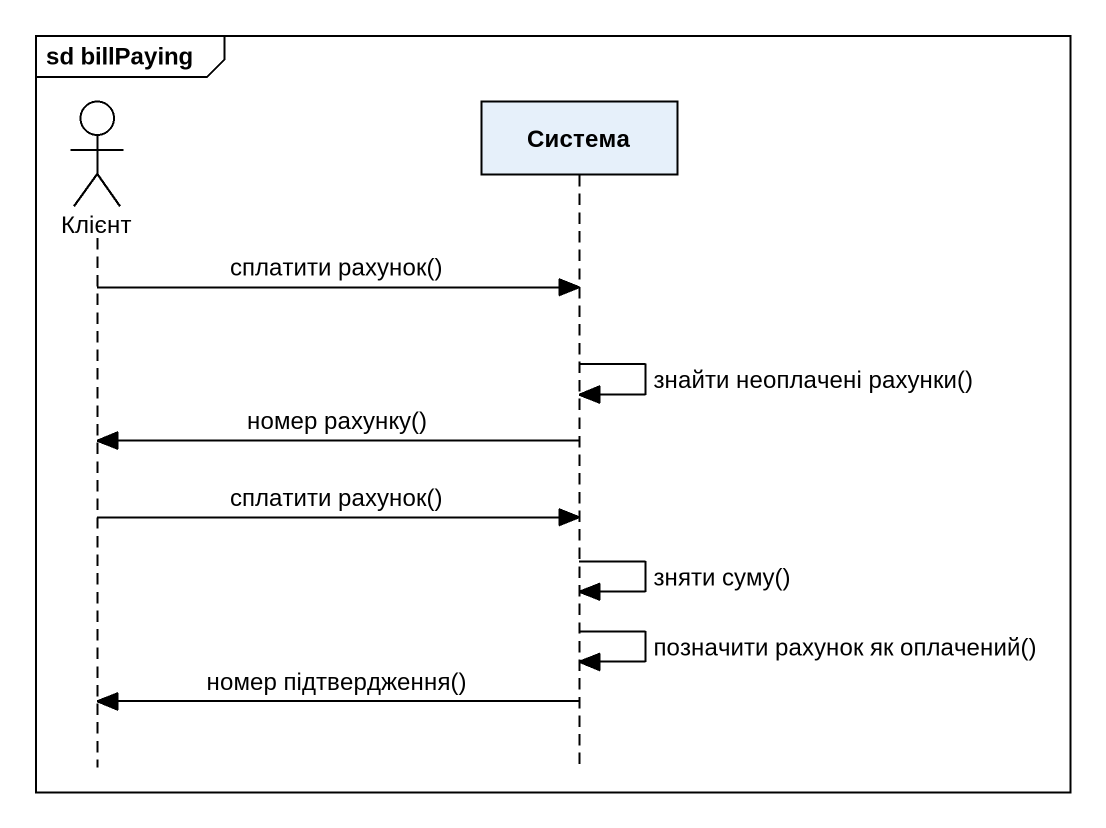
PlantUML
@startuml
mainframe sd billPaying
hide footbox
actor Клієнт
participant Система

Клієнт -> Система : сплатити рахунок()
Система -> Система : знайти неоплачені рахунки()
Система -> Клієнт : номер рахунку()
Клієнт -> Система : сплатити рахунок()
Система -> Система : зняти суму()
Система -> Система : позначити рахунок як оплачений()
Система -> Клієнт : номер підтвердження()
@enduml
